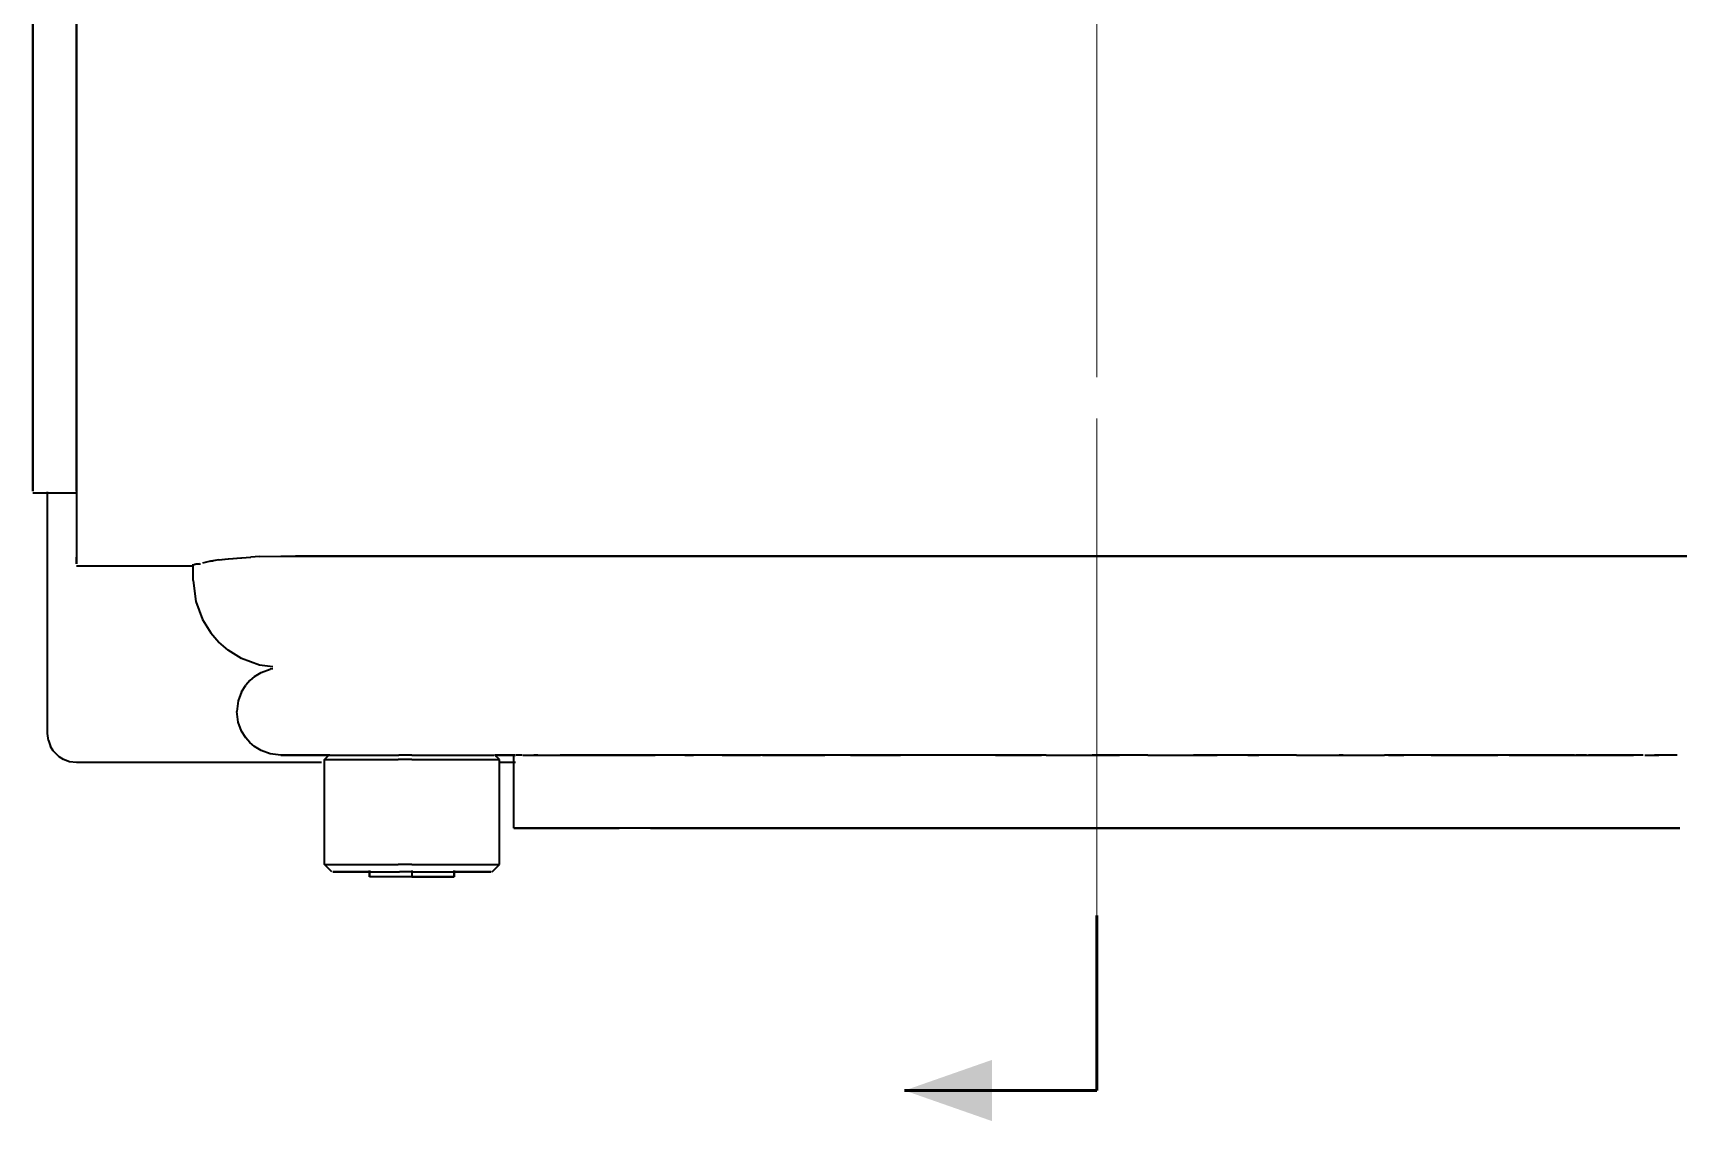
# Model space of a CAD drawing. Header units: millimetres. Extents: x 0 to 420, y 0 to 297.
# Drawn here: x 113.5 to 169.9, y 52 to 89.3 of the extents above; entities that cross this region are included whole.
import ezdxf

# ---------------------------------------------------------------- set-up
doc = ezdxf.new("R2010")
doc.units = ezdxf.units.MM
doc.header["$LTSCALE"] = 6
doc.linetypes.add('CENTER', pattern=[5.08, 3.175, -0.635, 0.635, -0.635])
for name, color, linetype, lineweight in [('CENTRO', 7, 'CENTER', 18), ('PLANO', 7, 'Continuous', 50), ('VISIVEL', 7, 'Continuous', 35)]:
    doc.layers.add(name, color=color, linetype=linetype, lineweight=lineweight)

msp = doc.modelspace()

# ---------------------------------------------------------------- hatches: boundary and pattern name
at = {"layer": 'PLANO'}
msp.add_hatch(color=7, dxfattribs=at).paths.add_polyline_path([(143.4, 53), (146.4, 51.95), (146.4, 54.05)])

# ---------------------------------------------------------------- linework, layer by layer
at = {"layer": 'CENTRO'}
for p, q in [((150, 127), (150, 53)), ((150, 57), (150, 123))]:
    msp.add_line(p, q, dxfattribs=at)
at = {"layer": 'PLANO'}
for q in [(150, 59), (143.4, 53)]:
    msp.add_line((150, 53), q, dxfattribs=at)
at = {"layer": 'VISIVEL'}
for p, q in [((113.5, 90), (113.5, 88.56)), ((113.5, 88.56), (113.5, 90)), ((115, 88.56), (115, 90)), ((115, 90), (115, 88.345)), ((113.5, 88.56), (113.5, 87.135)), ((113.5, 87.135), (113.5, 88.56)), ((115, 87.135), (115, 88.56)), ((115, 88.345), (115, 86.7)), ((113.5, 87.135), (113.5, 85.73)), ((113.5, 85.73), (113.5, 87.135)), ((115, 85.73), (115, 87.135)), ((115, 86.7), (115, 85.08)), ((113.5, 85.73), (113.5, 84.355)), ((113.5, 84.355), (113.5, 85.73)), ((115, 84.355), (115, 85.73)), ((115, 85.08), (115, 83.5)), ((113.5, 84.355), (113.5, 83.025)), ((113.5, 83.025), (113.5, 84.355)), ((115, 83.025), (115, 84.355)), ((113.5, 83.025), (113.5, 81.75)), ((113.5, 81.75), (113.5, 83.025)), ((115, 83.5), (115, 81.97)), ((115, 81.75), (115, 83.025)), ((115, 81.97), (115, 80.5)), ((113.5, 81.75), (113.5, 80.535)), ((113.5, 80.535), (113.5, 81.75)), ((115, 80.535), (115, 81.75)), ((113.5, 80.535), (113.5, 79.395)), ((113.5, 79.395), (113.5, 80.535)), ((115, 79.395), (115, 80.535)), ((115, 80.5), (115, 79.1)), ((113.5, 79.395), (113.5, 78.335)), ((113.5, 78.335), (113.5, 79.395)), ((115, 78.335), (115, 79.395)), ((115, 79.1), (115, 77.785)), ((113.5, 78.335), (113.5, 77.36)), ((113.5, 77.36), (113.5, 78.335)), ((115, 77.36), (115, 78.335)), ((113.5, 77.36), (113.5, 76.485)), ((113.5, 76.485), (113.5, 77.36)), ((115, 77.785), (115, 76.565)), ((115, 76.485), (115, 77.36)), ((113.5, 76.485), (113.5, 75.71)), ((113.5, 75.71), (113.5, 76.485)), ((115, 76.565), (115, 75.445)), ((115, 75.71), (115, 76.485)), ((113.5, 75.71), (113.5, 75.045)), ((113.5, 75.045), (113.5, 75.71)), ((115, 75.045), (115, 75.71)), ((115, 75.445), (115, 74.435)), ((113.5, 75.045), (113.5, 74.495)), ((113.5, 74.495), (113.5, 75.045)), ((113.5, 74.495), (113.5, 74.06)), ((113.5, 74.06), (113.5, 74.495)), ((115, 74.495), (115, 75.045)), ((115, 74.06), (115, 74.495)), ((113.5, 74.06), (113.5, 73.75)), ((113.5, 73.75), (113.5, 74.06)), ((115, 74.435), (115, 73.545)), ((115, 74.06), (115, 74.155)), ((115, 73.75), (115, 74.06)), ((113.5, 73.75), (113.5, 73.565)), ((113.5, 73.565), (113.5, 73.75)), ((113.5, 73.5), (115, 73.5)), ((114, 65.25), (114, 73.54)), ((115, 73.565), (115, 73.75)), ((115, 73.545), (115, 72.78)), ((115, 73.545), (115, 72.78)), ((115, 72.78), (115, 72.145)), ((115, 72.78), (115, 72.145)), ((115, 72.145), (115, 71.645)), ((115, 72.145), (115, 71.645)), ((115, 71.645), (115, 71.29)), ((115, 71.645), (115, 71.29)), ((115, 71.29), (115, 71.07)), ((115, 71.07), (115, 71.29)), ((119.595, 71.155), (119.315, 71.095)), ((119.875, 71.2), (119.6, 71.155)), ((119.6, 71.155), (119.68, 71.17)), ((119.88, 71.2), (119.68, 71.17)), ((119.88, 71.2), (120.08, 71.225)), ((119.885, 71.2), (120.2, 71.235)), ((120.2, 71.235), (120.37, 71.25)), ((120.21, 71.235), (120.66, 71.275)), ((120.37, 71.25), (120.615, 71.27)), ((120.66, 71.275), (120.965, 71.29)), ((120.67, 71.275), (120.97, 71.29)), ((121.27, 71.315), (120.97, 71.29)), ((121.27, 71.315), (120.97, 71.29)), ((121.285, 71.315), (122, 71.335)), ((122, 71.335), (123.11, 71.335)), ((122, 71.335), (122.505, 71.335)), ((171.94, 71.335), (122.505, 71.335)), ((123.11, 71.335), (177.89, 71.335)), ((115, 71), (119, 71)), ((119, 70.5), (119, 71.06)), ((119.09, 71.055), (119, 71.02)), ((119.09, 71.055), (119, 71.02)), ((119.09, 71.055), (119.25, 71.07)), ((119.21, 71.07), (119.105, 71.055)), ((119, 70.5), (119.09, 69.77)), ((119.09, 69.77), (119.315, 69.16)), ((119.315, 69.16), (119.6, 68.7)), ((119.6, 68.7), (119.88, 68.38)), ((120.2, 68.1), (119.88, 68.38)), ((120.66, 67.815), (120.2, 68.1)), ((121.27, 67.59), (120.66, 67.815)), ((121.1, 67.2), (120.94, 67.06)), ((121.1, 67.2), (121.33, 67.34)), ((121.725, 67.535), (121.27, 67.59)), ((121.33, 67.34), (121.635, 67.455)), ((121.725, 67.465), (121.635, 67.455)), ((120.66, 66.67), (120.545, 66.365)), ((120.66, 66.67), (120.8, 66.9)), ((120.94, 67.06), (120.8, 66.9)), ((120.545, 66.365), (120.5, 66)), ((120.545, 65.635), (120.5, 66)), ((120.66, 65.33), (120.545, 65.635)), ((114.03, 65.005), (114, 65.25)), ((114.03, 65.005), (114.105, 64.805)), ((120.8, 65.1), (120.66, 65.33)), ((120.94, 64.94), (120.8, 65.1)), ((121.1, 64.8), (120.94, 64.94)), ((114.2, 64.65), (114.105, 64.805)), ((114.295, 64.545), (114.2, 64.65)), ((114.4, 64.45), (114.295, 64.545)), ((114.555, 64.355), (114.4, 64.45)), ((114.755, 64.28), (114.555, 64.355)), ((121.33, 64.66), (121.1, 64.8)), ((121.635, 64.545), (121.33, 64.66)), ((122, 64.5), (121.635, 64.545)), ((123.685, 64.5), (122, 64.5)), ((123.685, 64.5), (122, 64.5)), ((122, 64.5), (123.685, 64.5)), ((123.675, 64.5), (122, 64.5)), ((123.5, 64.35), (123.65, 64.5)), ((123.5, 64.35), (123.65, 64.5)), ((123.5, 60.75), (123.5, 64.35)), ((123.5, 60.75), (123.5, 64.35)), ((123.535, 64.35), (123.645, 64.35)), ((123.645, 64.35), (123.825, 64.35)), ((123.685, 64.5), (123.79, 64.5)), ((123.79, 64.5), (123.96, 64.5)), ((123.825, 64.35), (124.075, 64.35)), ((123.96, 64.5), (124.195, 64.5)), ((124.075, 64.35), (124.38, 64.35)), ((124.195, 64.5), (124.485, 64.5)), ((124.38, 64.35), (124.735, 64.35)), ((124.485, 64.5), (124.825, 64.5)), ((124.735, 64.35), (125.14, 64.35)), ((124.825, 64.5), (125.205, 64.5)), ((125.14, 64.35), (125.575, 64.35)), ((125.205, 64.5), (125.62, 64.5)), ((125.575, 64.35), (126.03, 64.35)), ((125.62, 64.5), (126.055, 64.5)), ((126.5, 64.35), (126.03, 64.35)), ((126.5, 64.5), (126.055, 64.5)), ((126.5, 64.5), (126.945, 64.5)), ((126.5, 64.35), (126.97, 64.35)), ((126.945, 64.5), (127.38, 64.5)), ((126.97, 64.35), (127.425, 64.35)), ((127.38, 64.5), (127.795, 64.5)), ((127.425, 64.35), (127.86, 64.35)), ((127.795, 64.5), (128.175, 64.5)), ((127.86, 64.35), (128.265, 64.35)), ((128.175, 64.5), (128.515, 64.5)), ((128.265, 64.35), (128.62, 64.35)), ((128.515, 64.5), (128.805, 64.5)), ((128.62, 64.35), (128.925, 64.35)), ((128.805, 64.5), (129.04, 64.5)), ((128.925, 64.35), (129.175, 64.35)), ((129.04, 64.5), (129.21, 64.5)), ((129.175, 64.35), (129.355, 64.35)), ((129.21, 64.5), (129.315, 64.5)), ((130.055, 64.5), (129.33, 64.5)), ((129.995, 64.5), (129.345, 64.5)), ((129.5, 64.35), (129.35, 64.5)), ((129.5, 64.35), (129.35, 64.5)), ((129.35, 64.5), (129.815, 64.5)), ((129.355, 64.35), (129.465, 64.35)), ((130.055, 64.5), (129.4, 64.5)), ((130.055, 64.5), (129.4, 64.5)), ((129.4, 64.5), (130.055, 64.5)), ((129.5, 60.75), (129.5, 64.35)), ((129.5, 60.75), (129.5, 64.35)), ((130, 64.5), (129.815, 64.5)), ((130, 62), (130, 64.5)), ((130.285, 64.5), (130.075, 64.5)), ((130.235, 64.5), (130.13, 64.5)), ((130.305, 64.5), (130.68, 64.5)), ((130.305, 64.5), (130.645, 64.5)), ((130.815, 64.5), (130.68, 64.5)), ((130.68, 64.5), (131.16, 64.5)), ((130.815, 64.5), (131.205, 64.5)), ((131.205, 64.5), (131.84, 64.5)), ((131.205, 64.5), (131.815, 64.5)), ((131.565, 64.5), (131.705, 64.5)), ((131.735, 64.5), (131.59, 64.5)), ((131.735, 64.5), (131.9, 64.5)), ((131.835, 64.5), (131.735, 64.5)), ((131.735, 64.5), (131.96, 64.5)), ((132.005, 64.5), (131.78, 64.5)), ((131.995, 64.5), (131.835, 64.5)), ((132.605, 64.5), (131.875, 64.5)), ((131.875, 64.5), (132.925, 64.5)), ((132.005, 64.5), (131.925, 64.5)), ((132.225, 64.5), (132.005, 64.5)), ((132.005, 64.5), (132.3, 64.5)), ((132.355, 64.5), (132.065, 64.5)), ((132.355, 64.5), (132.24, 64.5)), ((132.355, 64.5), (132.765, 64.5)), ((132.355, 64.5), (132.7, 64.5)), ((132.41, 64.5), (132.765, 64.5)), ((132.765, 64.5), (132.425, 64.5)), ((133.53, 64.5), (132.68, 64.5)), ((132.855, 64.5), (132.69, 64.5)), ((132.765, 64.5), (133.135, 64.5)), ((132.83, 64.5), (133.205, 64.5)), ((133.205, 64.5), (132.84, 64.5)), ((133.205, 64.5), (133.645, 64.5)), ((133.205, 64.5), (133.575, 64.5)), ((133.245, 64.5), (133.615, 64.5)), ((133.645, 64.5), (133.28, 64.5)), ((133.615, 64.5), (133.53, 64.5)), ((134.585, 64.5), (133.615, 64.5)), ((133.615, 64.5), (134.185, 64.5)), ((133.645, 64.5), (134.055, 64.5)), ((133.645, 64.5), (133.99, 64.5)), ((133.69, 64.5), (133.845, 64.5)), ((134.055, 64.5), (133.715, 64.5)), ((133.875, 64.5), (134.23, 64.5)), ((134.225, 64.5), (134.055, 64.5)), ((134.055, 64.5), (134.35, 64.5)), ((134.07, 64.5), (134.41, 64.5)), ((134.41, 64.5), (134.115, 64.5)), ((134.39, 64.5), (134.185, 64.5)), ((134.225, 64.5), (134.41, 64.5)), ((134.41, 64.5), (134.68, 64.5)), ((134.41, 64.5), (134.68, 64.5)), ((134.41, 64.5), (134.635, 64.5)), ((134.68, 64.5), (134.455, 64.5)), ((134.68, 64.5), (134.585, 64.5)), ((134.68, 64.5), (134.755, 64.5)), ((135.75, 64.5), (134.68, 64.5)), ((135.86, 64.5), (134.68, 64.5)), ((134.68, 64.5), (134.82, 64.5)), ((134.85, 64.5), (134.705, 64.5)), ((134.755, 64.5), (134.85, 64.5)), ((135.86, 64.5), (135.75, 64.5)), ((137.025, 64.5), (135.86, 64.5)), ((135.86, 64.5), (136.155, 64.5)), ((137.145, 64.5), (136.155, 64.5)), ((137.145, 64.5), (137.025, 64.5)), ((138.405, 64.5), (137.145, 64.5)), ((137.145, 64.5), (138.455, 64.5)), ((138.53, 64.5), (138.405, 64.5)), ((139.865, 64.5), (138.53, 64.5)), ((138.53, 64.5), (140.67, 64.5)), ((140, 64.5), (139.865, 64.5)), ((141.405, 64.5), (140, 64.5)), ((140.425, 64.5), (140.025, 64.5)), ((141.55, 64.5), (140.425, 64.5)), ((141.55, 64.5), (141.405, 64.5)), ((143.015, 64.5), (141.55, 64.5)), ((141.55, 64.5), (143.265, 64.5)), ((143.16, 64.5), (143.015, 64.5)), ((144.67, 64.5), (143.16, 64.5)), ((144.09, 64.5), (143.24, 64.5)), ((144.825, 64.5), (144.67, 64.5)), ((146.37, 64.5), (144.825, 64.5)), ((145.755, 64.5), (144.825, 64.5)), ((146.525, 64.5), (146.37, 64.5)), ((147.215, 64.5), (146.525, 64.5)), ((146.525, 64.5), (148.1, 64.5)), ((148.255, 64.5), (147.215, 64.5)), ((148.255, 64.5), (148.1, 64.5)), ((148.255, 64.5), (150.775, 64.5)), ((148.255, 64.5), (149.84, 64.5)), ((150, 64.5), (149.84, 64.5)), ((151.585, 64.5), (150, 64.5)), ((150, 64.5), (150.175, 64.5)), ((150.41, 64.5), (150.175, 64.5)), ((151.745, 64.5), (150.41, 64.5)), ((151.745, 64.5), (151.585, 64.5)), ((151.745, 64.5), (153.315, 64.5)), ((151.745, 64.5), (153.475, 64.5)), ((153.475, 64.5), (153.315, 64.5)), ((155.02, 64.5), (153.475, 64.5)), ((153.475, 64.5), (154.12, 64.5)), ((155.175, 64.5), (154.12, 64.5)), ((155.175, 64.5), (155.02, 64.5)), ((156.69, 64.5), (155.175, 64.5)), ((155.175, 64.5), (155.55, 64.5)), ((155.795, 64.5), (155.55, 64.5)), ((156.84, 64.5), (155.795, 64.5)), ((156.84, 64.5), (156.69, 64.5)), ((156.84, 64.5), (158.45, 64.5)), ((156.84, 64.5), (158.305, 64.5)), ((158.45, 64.5), (158.305, 64.5)), ((158.45, 64.5), (158.97, 64.5)), ((158.45, 64.5), (159.86, 64.5)), ((160, 64.5), (159.86, 64.5)), ((161.34, 64.5), (160, 64.5)), ((160, 64.5), (160.525, 64.5)), ((161.085, 64.5), (160.525, 64.5)), ((161.47, 64.5), (161.34, 64.5)), ((162.73, 64.5), (161.47, 64.5)), ((161.47, 64.5), (163.75, 64.5)), ((162.855, 64.5), (162.73, 64.5)), ((164.025, 64.5), (162.855, 64.5)), ((162.855, 64.5), (162.955, 64.5)), ((163.555, 64.5), (162.955, 64.5)), ((164.14, 64.5), (163.555, 64.5)), ((164.14, 64.5), (164.025, 64.5)), ((165.215, 64.5), (164.14, 64.5)), ((164.14, 64.5), (164.68, 64.5)), ((166.385, 64.5), (164.635, 64.5)), ((164.68, 64.5), (165.23, 64.5)), ((165.235, 64.5), (165.15, 64.5)), ((165.15, 64.5), (165.32, 64.5)), ((165.15, 64.5), (165.295, 64.5)), ((165.32, 64.5), (165.18, 64.5)), ((165.32, 64.5), (165.215, 64.5)), ((165.32, 64.5), (165.23, 64.5)), ((165.32, 64.5), (165.59, 64.5)), ((166.285, 64.5), (165.32, 64.5)), ((165.32, 64.5), (165.545, 64.5)), ((165.325, 64.5), (165.59, 64.5)), ((165.59, 64.5), (165.365, 64.5)), ((165.59, 64.5), (165.945, 64.5)), ((165.59, 64.5), (165.945, 64.5)), ((165.59, 64.5), (165.885, 64.5)), ((165.945, 64.5), (165.65, 64.5)), ((166.02, 64.5), (165.945, 64.5)), ((165.945, 64.5), (166.355, 64.5)), ((165.945, 64.5), (166.285, 64.5)), ((166.355, 64.5), (166.01, 64.5)), ((166.02, 64.5), (166.145, 64.5)), ((166.145, 64.5), (166.355, 64.5)), ((166.385, 64.5), (166.285, 64.5)), ((166.355, 64.5), (166.495, 64.5)), ((166.355, 64.5), (166.795, 64.5)), ((166.355, 64.5), (166.72, 64.5)), ((166.385, 64.5), (166.63, 64.5)), ((166.385, 64.5), (167.235, 64.5)), ((166.795, 64.5), (166.425, 64.5)), ((166.495, 64.5), (166.865, 64.5)), ((166.63, 64.5), (166.985, 64.5)), ((166.795, 64.5), (167.225, 64.5)), ((166.795, 64.5), (167.16, 64.5)), ((167.235, 64.5), (166.86, 64.5)), ((167.235, 64.5), (166.865, 64.5)), ((167.32, 64.5), (166.985, 64.5)), ((167.32, 64.5), (167.235, 64.5)), ((167.235, 64.5), (167.575, 64.5)), ((167.645, 64.5), (167.3, 64.5)), ((168.055, 64.5), (167.32, 64.5)), ((167.32, 64.5), (167.855, 64.5)), ((167.645, 64.5), (167.73, 64.5)), ((167.645, 64.5), (167.935, 64.5)), ((167.65, 64.5), (167.995, 64.5)), ((167.995, 64.5), (167.7, 64.5)), ((167.73, 64.5), (167.995, 64.5)), ((168.125, 64.5), (167.855, 64.5)), ((167.995, 64.5), (168.2, 64.5)), ((167.995, 64.5), (168.265, 64.5)), ((167.995, 64.5), (168.22, 64.5)), ((168.265, 64.5), (168.04, 64.5)), ((168.735, 64.5), (168.125, 64.5)), ((168.265, 64.5), (168.41, 64.5)), ((168.435, 64.5), (168.295, 64.5)), ((168.795, 64.5), (169.27, 64.5)), ((169.555, 64.5), (169.125, 64.5)), ((169.125, 64.5), (169.2, 64.5)), ((169.32, 64.5), (169.2, 64.5)), ((169.66, 64.5), (169.32, 64.5)), ((169.695, 64.5), (169.555, 64.5)), ((169.905, 64.5), (169.695, 64.5)), ((115, 64.25), (114.755, 64.28)), ((123.4, 64.25), (115, 64.25)), ((130.05, 64.25), (129.525, 64.25)), ((130.075, 62), (130, 62)), ((130, 62), (130.075, 62)), ((130.305, 62), (130.075, 62)), ((130.075, 62), (130.305, 62)), ((130.68, 62), (130.305, 62)), ((130.305, 62), (130.68, 62)), ((131.205, 62), (130.68, 62)), ((130.68, 62), (131.205, 62)), ((131.875, 62), (131.205, 62)), ((131.205, 62), (131.875, 62)), ((132.68, 62), (131.875, 62)), ((131.875, 62), (132.68, 62)), ((133.615, 62), (132.68, 62)), ((132.68, 62), (133.615, 62)), ((134.68, 62), (133.615, 62)), ((134.68, 62), (133.615, 62)), ((134.68, 62), (135.86, 62)), ((135.86, 62), (134.68, 62)), ((135.86, 62), (137.145, 62)), ((137.145, 62), (135.86, 62)), ((137.11, 62), (137.03, 62)), ((137.03, 62), (137.11, 62)), ((137.05, 62), (137.195, 62)), ((137.05, 62), (137.195, 62)), ((137.175, 62), (137.05, 62)), ((137.07, 62), (137.195, 62)), ((137.25, 62), (137.11, 62)), ((137.11, 62), (137.25, 62)), ((137.145, 62), (138.53, 62)), ((138.53, 62), (137.145, 62)), ((137.195, 62), (137.445, 62)), ((137.445, 62), (137.195, 62)), ((137.41, 62), (137.2, 62)), ((137.23, 62), (137.44, 62)), ((137.445, 62), (137.25, 62)), ((137.25, 62), (137.445, 62)), ((137.345, 62), (137.785, 62)), ((137.785, 62), (137.445, 62)), ((137.785, 62), (137.445, 62)), ((137.735, 62), (137.445, 62)), ((137.69, 62), (137.445, 62)), ((137.445, 62), (137.69, 62)), ((137.49, 62), (137.78, 62)), ((137.99, 62), (137.69, 62)), ((137.69, 62), (137.99, 62)), ((138.22, 62), (137.785, 62)), ((137.785, 62), (138.22, 62)), ((137.785, 62), (138.16, 62)), ((137.845, 62), (138.215, 62)), ((138.34, 62), (137.99, 62)), ((137.99, 62), (138.34, 62)), ((138.22, 62), (138.645, 62)), ((138.74, 62), (138.22, 62)), ((138.22, 62), (138.74, 62)), ((138.67, 62), (138.22, 62)), ((138.74, 62), (138.29, 62)), ((138.74, 62), (138.34, 62)), ((138.34, 62), (138.74, 62)), ((138.53, 62), (140, 62)), ((140, 62), (138.53, 62)), ((139.35, 62), (138.74, 62)), ((138.74, 62), (139.35, 62)), ((138.74, 62), (138.825, 62)), ((139.19, 62), (138.74, 62)), ((138.74, 62), (139.19, 62)), ((139.265, 62), (138.745, 62)), ((139.35, 62), (138.825, 62)), ((139.115, 62), (138.995, 62)), ((138.995, 62), (139.115, 62)), ((139.28, 62), (139.115, 62)), ((139.115, 62), (139.28, 62)), ((139.685, 62), (139.19, 62)), ((139.19, 62), (139.685, 62)), ((139.35, 62), (139.265, 62)), ((139.49, 62), (139.28, 62)), ((139.28, 62), (139.49, 62)), ((139.965, 62), (139.35, 62)), ((139.35, 62), (140.04, 62)), ((139.35, 62), (140.04, 62)), ((139.35, 62), (139.945, 62)), ((139.35, 62), (139.445, 62)), ((140.04, 62), (139.445, 62)), ((139.745, 62), (139.49, 62)), ((139.49, 62), (139.745, 62)), ((140.225, 62), (139.685, 62)), ((139.685, 62), (140.225, 62)), ((140.045, 62), (139.745, 62)), ((139.745, 62), (140.045, 62)), ((140.04, 62), (139.945, 62)), ((140, 62), (141.55, 62)), ((141.55, 62), (140, 62)), ((140.04, 62), (140.81, 62)), ((140.81, 62), (140.04, 62)), ((140.04, 62), (140.15, 62)), ((140.04, 62), (140.7, 62)), ((140.385, 62), (140.045, 62)), ((140.045, 62), (140.385, 62)), ((140.15, 62), (140.8, 62)), ((140.295, 62), (140.22, 62)), ((140.22, 62), (140.295, 62)), ((140.81, 62), (140.225, 62)), ((140.225, 62), (140.81, 62)), ((140.385, 62), (140.295, 62)), ((140.295, 62), (140.385, 62)), ((140.77, 62), (140.385, 62)), ((140.385, 62), (140.77, 62)), ((140.49, 62), (140.385, 62)), ((140.385, 62), (140.49, 62)), ((140.605, 62), (140.49, 62)), ((140.49, 62), (140.605, 62)), ((140.73, 62), (140.605, 62)), ((140.605, 62), (140.73, 62)), ((140.81, 62), (140.7, 62)), ((140.865, 62), (140.73, 62)), ((140.73, 62), (140.865, 62)), ((141.195, 62), (140.77, 62)), ((140.77, 62), (141.195, 62)), ((140.81, 62), (141.645, 62)), ((140.81, 62), (141.645, 62)), ((140.81, 62), (140.925, 62)), ((140.81, 62), (141.53, 62)), ((141.43, 62), (140.81, 62)), ((140.81, 62), (141.43, 62)), ((141.01, 62), (140.865, 62)), ((140.865, 62), (141.01, 62)), ((140.925, 62), (141.635, 62)), ((141.17, 62), (141.01, 62)), ((141.01, 62), (141.17, 62)), ((141.34, 62), (141.17, 62)), ((141.17, 62), (141.34, 62)), ((141.655, 62), (141.195, 62)), ((141.195, 62), (141.655, 62)), ((141.52, 62), (141.34, 62)), ((141.34, 62), (141.52, 62)), ((142.085, 62), (141.43, 62)), ((141.43, 62), (142.085, 62)), ((141.71, 62), (141.52, 62)), ((141.52, 62), (141.71, 62)), ((141.645, 62), (141.53, 62)), ((141.55, 62), (143.16, 62)), ((143.16, 62), (141.55, 62)), ((141.58, 62), (142.545, 62)), ((141.58, 62), (142.545, 62)), ((142.545, 62), (141.645, 62)), ((141.645, 62), (142.545, 62)), ((141.645, 62), (141.77, 62)), ((141.645, 62), (142.42, 62)), ((142.15, 62), (141.655, 62)), ((141.655, 62), (142.15, 62)), ((141.91, 62), (141.71, 62)), ((141.71, 62), (141.91, 62)), ((142.545, 62), (141.77, 62)), ((142.12, 62), (141.91, 62)), ((141.91, 62), (142.12, 62)), ((142.78, 62), (142.085, 62)), ((142.085, 62), (142.78, 62)), ((142.34, 62), (142.12, 62)), ((142.12, 62), (142.34, 62)), ((142.68, 62), (142.15, 62)), ((142.15, 62), (142.68, 62)), ((142.57, 62), (142.34, 62)), ((142.34, 62), (142.57, 62)), ((142.545, 62), (142.42, 62)), ((142.545, 62), (143.5, 62)), ((143.5, 62), (142.545, 62)), ((142.545, 62), (142.675, 62)), ((142.545, 62), (143.365, 62)), ((142.805, 62), (142.57, 62)), ((142.57, 62), (142.805, 62)), ((142.675, 62), (143.49, 62)), ((143.245, 62), (142.68, 62)), ((142.68, 62), (143.245, 62)), ((143.5, 62), (142.78, 62)), ((142.78, 62), (143.5, 62)), ((143.055, 62), (142.805, 62)), ((142.805, 62), (143.055, 62)), ((143.31, 62), (143.055, 62)), ((143.055, 62), (143.31, 62)), ((143.16, 62), (144.825, 62)), ((144.825, 62), (143.16, 62)), ((143.835, 62), (143.245, 62)), ((143.245, 62), (143.835, 62)), ((143.57, 62), (143.31, 62)), ((143.31, 62), (143.57, 62)), ((143.5, 62), (143.365, 62)), ((144.505, 62), (143.475, 62)), ((144.505, 62), (143.475, 62)), ((143.5, 62), (144.505, 62)), ((144.505, 62), (143.5, 62)), ((143.5, 62), (143.64, 62)), ((143.5, 62), (144.365, 62)), ((144.25, 62), (143.5, 62)), ((143.5, 62), (144.25, 62)), ((143.845, 62), (143.57, 62)), ((143.57, 62), (143.845, 62)), ((143.64, 62), (144.5, 62)), ((144.45, 62), (143.835, 62)), ((143.835, 62), (144.45, 62)), ((144.12, 62), (143.845, 62)), ((143.845, 62), (144.12, 62)), ((144.41, 62), (144.12, 62)), ((144.12, 62), (144.41, 62)), ((144.205, 62), (144.125, 62)), ((144.125, 62), (144.205, 62)), ((144.29, 62), (144.205, 62)), ((144.205, 62), (144.29, 62)), ((145.025, 62), (144.25, 62)), ((144.25, 62), (145.025, 62)), ((144.385, 62), (144.29, 62)), ((144.29, 62), (144.385, 62)), ((144.505, 62), (144.365, 62)), ((144.48, 62), (144.385, 62)), ((144.385, 62), (144.48, 62)), ((144.7, 62), (144.41, 62)), ((144.41, 62), (144.7, 62)), ((145.09, 62), (144.45, 62)), ((144.45, 62), (145.09, 62)), ((144.585, 62), (144.48, 62)), ((144.48, 62), (144.585, 62)), ((144.505, 62), (145.555, 62)), ((145.555, 62), (144.505, 62)), ((144.505, 62), (144.65, 62)), ((145.41, 62), (144.515, 62)), ((144.7, 62), (144.585, 62)), ((144.585, 62), (144.7, 62)), ((145.555, 62), (144.65, 62)), ((145, 62), (144.7, 62)), ((144.82, 62), (144.7, 62)), ((144.7, 62), (144.82, 62)), ((144.7, 62), (145, 62)), ((144.945, 62), (144.82, 62)), ((144.82, 62), (144.945, 62)), ((144.825, 62), (146.525, 62)), ((146.525, 62), (144.825, 62)), ((145.075, 62), (144.945, 62)), ((144.945, 62), (145.075, 62)), ((145.305, 62), (145, 62)), ((145, 62), (145.305, 62)), ((145.82, 62), (145.025, 62)), ((145.025, 62), (145.82, 62)), ((145.21, 62), (145.075, 62)), ((145.075, 62), (145.21, 62)), ((145.75, 62), (145.09, 62)), ((145.09, 62), (145.75, 62)), ((145.355, 62), (145.21, 62)), ((145.21, 62), (145.355, 62)), ((145.615, 62), (145.305, 62)), ((145.305, 62), (145.615, 62)), ((145.505, 62), (145.355, 62)), ((145.355, 62), (145.505, 62)), ((145.555, 62), (145.41, 62)), ((145.66, 62), (145.505, 62)), ((145.505, 62), (145.66, 62)), ((146.61, 62), (145.555, 62)), ((146.635, 62), (145.555, 62)), ((145.555, 62), (146.635, 62)), ((145.555, 62), (145.705, 62)), ((146.485, 62), (145.565, 62)), ((145.935, 62), (145.615, 62)), ((145.615, 62), (145.935, 62)), ((145.82, 62), (145.66, 62)), ((145.66, 62), (145.82, 62)), ((145.705, 62), (146.625, 62)), ((146.43, 62), (145.75, 62)), ((145.75, 62), (146.43, 62)), ((146.635, 62), (145.82, 62)), ((145.82, 62), (146.635, 62)), ((145.985, 62), (145.82, 62)), ((145.82, 62), (145.985, 62)), ((146.255, 62), (145.935, 62)), ((145.935, 62), (146.255, 62)), ((146.15, 62), (145.985, 62)), ((145.985, 62), (146.15, 62)), ((146.325, 62), (146.15, 62)), ((146.15, 62), (146.325, 62)), ((146.58, 62), (146.255, 62)), ((146.255, 62), (146.58, 62)), ((146.505, 62), (146.325, 62)), ((146.325, 62), (146.505, 62)), ((147.125, 62), (146.43, 62)), ((146.43, 62), (147.125, 62)), ((146.635, 62), (146.485, 62)), ((146.69, 62), (146.505, 62)), ((146.505, 62), (146.69, 62)), ((146.525, 62), (148.255, 62)), ((148.255, 62), (146.525, 62)), ((146.91, 62), (146.58, 62)), ((146.58, 62), (146.91, 62)), ((146.635, 62), (147.745, 62)), ((146.635, 62), (147.745, 62)), ((146.635, 62), (146.79, 62)), ((147.465, 62), (146.635, 62)), ((146.635, 62), (147.465, 62)), ((147.59, 62), (146.645, 62)), ((146.875, 62), (146.69, 62)), ((146.69, 62), (146.875, 62)), ((146.79, 62), (147.735, 62)), ((147.065, 62), (146.875, 62)), ((146.875, 62), (147.065, 62)), ((147.245, 62), (146.91, 62)), ((146.91, 62), (147.245, 62)), ((147.26, 62), (147.065, 62)), ((147.065, 62), (147.26, 62)), ((147.835, 62), (147.125, 62)), ((147.125, 62), (147.835, 62)), ((147.58, 62), (147.245, 62)), ((147.245, 62), (147.58, 62)), ((147.46, 62), (147.26, 62)), ((147.26, 62), (147.46, 62)), ((147.66, 62), (147.46, 62)), ((147.46, 62), (147.66, 62)), ((148.305, 62), (147.465, 62)), ((147.465, 62), (148.305, 62)), ((147.92, 62), (147.58, 62)), ((147.58, 62), (147.92, 62)), ((147.745, 62), (147.59, 62)), ((147.86, 62), (147.66, 62)), ((147.66, 62), (147.86, 62)), ((148.865, 62), (147.725, 62)), ((148.865, 62), (147.745, 62)), ((148.865, 62), (147.745, 62)), ((147.745, 62), (147.9, 62)), ((148.71, 62), (147.75, 62)), ((148.55, 62), (147.835, 62)), ((147.835, 62), (148.55, 62)), ((148, 62), (147.86, 62)), ((147.86, 62), (148.07, 62)), ((147.9, 62), (148.86, 62)), ((148.265, 62), (147.92, 62)), ((147.92, 62), (148.265, 62)), ((148.32, 62), (148.03, 62)), ((148.07, 62), (148.275, 62)), ((148.255, 62), (150, 62)), ((150, 62), (148.255, 62)), ((148.61, 62), (148.265, 62)), ((148.265, 62), (148.61, 62)), ((148.275, 62), (148.49, 62)), ((149.15, 62), (148.305, 62)), ((148.305, 62), (149.15, 62)), ((148.605, 62), (148.32, 62)), ((148.49, 62), (148.7, 62)), ((149.275, 62), (148.55, 62)), ((148.55, 62), (149.275, 62)), ((148.89, 62), (148.605, 62)), ((148.955, 62), (148.61, 62)), ((148.61, 62), (148.955, 62)), ((148.7, 62), (148.915, 62)), ((148.865, 62), (148.71, 62)), ((148.865, 62), (150, 62)), ((150, 62), (148.865, 62)), ((148.865, 62), (149.025, 62)), ((149.845, 62), (148.875, 62)), ((149.17, 62), (148.89, 62)), ((148.915, 62), (149.13, 62)), ((149.3, 62), (148.955, 62)), ((148.955, 62), (149.3, 62)), ((149.025, 62), (149.99, 62)), ((149.13, 62), (149.345, 62)), ((150, 62), (149.15, 62)), ((150, 62), (149.15, 62)), ((149.45, 62), (149.17, 62)), ((150, 62), (149.275, 62)), ((150, 62), (149.275, 62)), ((149.65, 62), (149.3, 62)), ((149.3, 62), (149.65, 62)), ((149.345, 62), (149.565, 62)), ((149.725, 62), (149.45, 62)), ((149.565, 62), (149.78, 62)), ((150, 62), (149.65, 62)), ((149.65, 62), (150, 62)), ((150, 62), (149.725, 62)), ((149.78, 62), (150, 62)), ((150, 62), (149.845, 62)), ((150, 62), (151.745, 62)), ((151.745, 62), (150, 62)), ((150, 62), (151.135, 62)), ((151.135, 62), (150, 62)), ((150, 62), (150.155, 62)), ((150, 62), (150.85, 62)), ((150, 62), (150.725, 62)), ((150.85, 62), (150, 62)), ((150.725, 62), (150, 62)), ((150.35, 62), (150, 62)), ((150.275, 62), (150, 62)), ((150, 62), (150.35, 62)), ((150, 62), (150.22, 62)), ((150.975, 62), (150.01, 62)), ((150.155, 62), (151.125, 62)), ((150.22, 62), (150.435, 62)), ((150.55, 62), (150.275, 62)), ((150.7, 62), (150.35, 62)), ((150.35, 62), (150.7, 62)), ((150.435, 62), (150.655, 62)), ((150.83, 62), (150.55, 62)), ((150.655, 62), (150.87, 62)), ((151.045, 62), (150.7, 62)), ((150.7, 62), (151.045, 62)), ((150.725, 62), (151.45, 62)), ((151.45, 62), (150.725, 62)), ((151.11, 62), (150.83, 62)), ((150.85, 62), (151.695, 62)), ((151.695, 62), (150.85, 62)), ((150.87, 62), (151.085, 62)), ((151.135, 62), (150.975, 62)), ((151.39, 62), (151.045, 62)), ((151.045, 62), (151.39, 62)), ((151.085, 62), (151.3, 62)), ((151.395, 62), (151.11, 62)), ((151.135, 62), (152.255, 62)), ((152.255, 62), (151.135, 62)), ((151.135, 62), (151.29, 62)), ((152.1, 62), (151.14, 62)), ((151.29, 62), (152.25, 62)), ((151.3, 62), (151.51, 62)), ((151.735, 62), (151.39, 62)), ((151.39, 62), (151.735, 62)), ((151.68, 62), (151.395, 62)), ((151.45, 62), (152.165, 62)), ((152.165, 62), (151.45, 62)), ((151.51, 62), (151.725, 62)), ((151.97, 62), (151.68, 62)), ((151.695, 62), (152.535, 62)), ((152.535, 62), (151.695, 62)), ((151.725, 62), (151.93, 62)), ((152.08, 62), (151.735, 62)), ((151.735, 62), (152.08, 62)), ((151.745, 62), (153.475, 62)), ((153.475, 62), (151.745, 62)), ((151.93, 62), (152.14, 62)), ((152.14, 62), (152, 62)), ((152.42, 62), (152.08, 62)), ((152.08, 62), (152.42, 62)), ((152.255, 62), (152.1, 62)), ((152.34, 62), (152.14, 62)), ((152.14, 62), (152.34, 62)), ((152.165, 62), (152.875, 62)), ((152.875, 62), (152.165, 62)), ((152.255, 62), (153.365, 62)), ((153.365, 62), (152.255, 62)), ((152.255, 62), (152.41, 62)), ((153.21, 62), (152.265, 62)), ((152.54, 62), (152.34, 62)), ((152.34, 62), (152.54, 62)), ((152.41, 62), (153.355, 62)), ((152.755, 62), (152.42, 62)), ((152.42, 62), (152.755, 62)), ((152.535, 62), (153.365, 62)), ((153.365, 62), (152.535, 62)), ((152.74, 62), (152.54, 62)), ((152.54, 62), (152.74, 62)), ((152.935, 62), (152.74, 62)), ((152.74, 62), (152.935, 62)), ((153.09, 62), (152.755, 62)), ((152.755, 62), (153.09, 62)), ((152.875, 62), (153.57, 62)), ((153.57, 62), (152.875, 62)), ((153.125, 62), (152.935, 62)), ((152.935, 62), (153.125, 62)), ((153.42, 62), (153.09, 62)), ((153.09, 62), (153.42, 62)), ((153.31, 62), (153.125, 62)), ((153.125, 62), (153.31, 62)), ((153.365, 62), (153.21, 62)), ((153.495, 62), (153.31, 62)), ((153.31, 62), (153.495, 62)), ((154.445, 62), (153.365, 62)), ((154.445, 62), (153.365, 62)), ((153.365, 62), (153.515, 62)), ((153.365, 62), (154.18, 62)), ((154.18, 62), (153.365, 62)), ((154.295, 62), (153.375, 62)), ((153.39, 62), (154.445, 62)), ((154.445, 62), (153.39, 62)), ((153.745, 62), (153.42, 62)), ((153.42, 62), (153.745, 62)), ((153.475, 62), (155.175, 62)), ((155.175, 62), (153.475, 62)), ((153.675, 62), (153.495, 62)), ((153.495, 62), (153.675, 62)), ((153.515, 62), (154.435, 62)), ((153.57, 62), (154.25, 62)), ((154.25, 62), (153.57, 62)), ((153.85, 62), (153.675, 62)), ((153.675, 62), (153.85, 62)), ((154.065, 62), (153.745, 62)), ((153.745, 62), (154.065, 62)), ((154.015, 62), (153.85, 62)), ((153.85, 62), (154.015, 62)), ((154.18, 62), (154.015, 62)), ((154.015, 62), (154.18, 62)), ((154.385, 62), (154.065, 62)), ((154.065, 62), (154.385, 62)), ((154.18, 62), (154.975, 62)), ((154.975, 62), (154.18, 62)), ((154.34, 62), (154.18, 62)), ((154.18, 62), (154.34, 62)), ((154.25, 62), (154.91, 62)), ((154.91, 62), (154.25, 62)), ((154.445, 62), (154.295, 62)), ((154.495, 62), (154.34, 62)), ((154.34, 62), (154.495, 62)), ((154.695, 62), (154.385, 62)), ((154.385, 62), (154.695, 62)), ((154.445, 62), (155.495, 62)), ((155.495, 62), (154.445, 62)), ((154.445, 62), (154.59, 62)), ((155.35, 62), (154.455, 62)), ((154.645, 62), (154.495, 62)), ((154.495, 62), (154.645, 62)), ((154.59, 62), (155.485, 62)), ((154.79, 62), (154.645, 62)), ((154.645, 62), (154.79, 62)), ((155, 62), (154.695, 62)), ((154.695, 62), (155, 62)), ((154.925, 62), (154.79, 62)), ((154.79, 62), (154.925, 62)), ((154.91, 62), (155.55, 62)), ((155.55, 62), (154.91, 62)), ((155.055, 62), (154.925, 62)), ((154.925, 62), (155.055, 62)), ((154.975, 62), (155.75, 62)), ((155.75, 62), (154.975, 62)), ((155.3, 62), (155, 62)), ((155, 62), (155.3, 62)), ((155.18, 62), (155.055, 62)), ((155.055, 62), (155.18, 62)), ((155.175, 62), (156.84, 62)), ((156.84, 62), (155.175, 62)), ((155.3, 62), (155.18, 62)), ((155.18, 62), (155.3, 62)), ((155.415, 62), (155.3, 62)), ((155.59, 62), (155.3, 62)), ((155.3, 62), (155.59, 62)), ((155.3, 62), (155.415, 62)), ((155.495, 62), (155.35, 62)), ((155.52, 62), (155.415, 62)), ((155.415, 62), (155.52, 62)), ((156.5, 62), (155.495, 62)), ((155.495, 62), (156.5, 62)), ((155.495, 62), (155.635, 62)), ((155.495, 62), (156.36, 62)), ((155.615, 62), (155.52, 62)), ((155.52, 62), (155.615, 62)), ((155.55, 62), (156.165, 62)), ((156.165, 62), (155.55, 62)), ((155.88, 62), (155.59, 62)), ((155.59, 62), (155.88, 62)), ((155.71, 62), (155.615, 62)), ((155.615, 62), (155.71, 62)), ((155.635, 62), (156.49, 62)), ((155.795, 62), (155.71, 62)), ((155.71, 62), (155.795, 62)), ((155.75, 62), (156.5, 62)), ((156.5, 62), (155.75, 62)), ((155.875, 62), (155.795, 62)), ((155.795, 62), (155.875, 62)), ((156.155, 62), (155.88, 62)), ((155.88, 62), (156.155, 62)), ((156.43, 62), (156.155, 62)), ((156.155, 62), (156.43, 62)), ((156.165, 62), (156.755, 62)), ((156.755, 62), (156.165, 62)), ((156.5, 62), (156.36, 62)), ((156.69, 62), (156.43, 62)), ((156.43, 62), (156.69, 62)), ((156.5, 62), (157.455, 62)), ((157.455, 62), (156.5, 62)), ((156.5, 62), (156.635, 62)), ((156.5, 62), (157.325, 62)), ((156.5, 62), (157.22, 62)), ((157.22, 62), (156.5, 62)), ((156.635, 62), (157.45, 62)), ((156.945, 62), (156.69, 62)), ((156.69, 62), (156.945, 62)), ((156.755, 62), (157.32, 62)), ((157.32, 62), (156.755, 62)), ((156.84, 62), (158.45, 62)), ((158.45, 62), (156.84, 62)), ((157.195, 62), (156.945, 62)), ((156.945, 62), (157.195, 62)), ((157.43, 62), (157.195, 62)), ((157.195, 62), (157.43, 62)), ((157.22, 62), (157.915, 62)), ((157.915, 62), (157.22, 62)), ((157.32, 62), (157.85, 62)), ((157.85, 62), (157.32, 62)), ((157.455, 62), (157.325, 62)), ((157.66, 62), (157.43, 62)), ((157.43, 62), (157.66, 62)), ((158.355, 62), (157.455, 62)), ((157.455, 62), (158.355, 62)), ((157.455, 62), (157.58, 62)), ((157.455, 62), (158.23, 62)), ((157.58, 62), (158.35, 62)), ((157.88, 62), (157.66, 62)), ((157.66, 62), (157.88, 62)), ((157.85, 62), (158.345, 62)), ((158.345, 62), (157.85, 62)), ((158.09, 62), (157.88, 62)), ((157.88, 62), (158.09, 62)), ((157.915, 62), (158.57, 62)), ((158.57, 62), (157.915, 62)), ((158.29, 62), (158.09, 62)), ((158.09, 62), (158.29, 62)), ((158.355, 62), (158.23, 62)), ((158.48, 62), (158.29, 62)), ((158.29, 62), (158.48, 62)), ((158.345, 62), (158.805, 62)), ((158.805, 62), (158.345, 62)), ((158.355, 62), (159.19, 62)), ((159.19, 62), (158.355, 62)), ((158.355, 62), (158.47, 62)), ((159.075, 62), (158.365, 62)), ((158.45, 62), (160, 62)), ((160, 62), (158.45, 62)), ((158.47, 62), (159.185, 62)), ((158.66, 62), (158.48, 62)), ((158.48, 62), (158.66, 62)), ((158.57, 62), (159.19, 62)), ((159.19, 62), (158.57, 62)), ((158.83, 62), (158.66, 62)), ((158.66, 62), (158.83, 62)), ((158.805, 62), (159.23, 62)), ((159.23, 62), (158.805, 62)), ((158.99, 62), (158.83, 62)), ((158.83, 62), (158.99, 62)), ((159.135, 62), (158.99, 62)), ((158.99, 62), (159.135, 62)), ((159.19, 62), (159.075, 62)), ((159.27, 62), (159.135, 62)), ((159.135, 62), (159.27, 62)), ((159.19, 62), (159.96, 62)), ((159.96, 62), (159.19, 62)), ((159.19, 62), (159.3, 62)), ((159.19, 62), (159.775, 62)), ((159.775, 62), (159.19, 62)), ((159.85, 62), (159.2, 62)), ((159.23, 62), (159.615, 62)), ((159.615, 62), (159.23, 62)), ((159.395, 62), (159.27, 62)), ((159.27, 62), (159.395, 62)), ((159.3, 62), (159.95, 62)), ((159.51, 62), (159.395, 62)), ((159.395, 62), (159.51, 62)), ((159.615, 62), (159.51, 62)), ((159.51, 62), (159.615, 62)), ((159.615, 62), (159.955, 62)), ((159.955, 62), (159.615, 62)), ((159.705, 62), (159.615, 62)), ((159.615, 62), (159.705, 62)), ((159.78, 62), (159.705, 62)), ((159.705, 62), (159.78, 62)), ((159.775, 62), (160.315, 62)), ((160.315, 62), (159.775, 62)), ((159.96, 62), (159.85, 62)), ((159.955, 62), (160.255, 62)), ((160.255, 62), (159.955, 62)), ((160.65, 62), (159.96, 62)), ((159.96, 62), (160.65, 62)), ((159.96, 62), (160.055, 62)), ((160.555, 62), (159.965, 62)), ((160, 62), (161.47, 62)), ((161.47, 62), (160, 62)), ((160.65, 62), (160.035, 62)), ((160.055, 62), (160.645, 62)), ((160.255, 62), (160.51, 62)), ((160.51, 62), (160.255, 62)), ((160.315, 62), (160.81, 62)), ((160.81, 62), (160.315, 62)), ((160.51, 62), (160.72, 62)), ((160.72, 62), (160.51, 62)), ((160.65, 62), (160.555, 62)), ((160.65, 62), (161.26, 62)), ((161.26, 62), (160.65, 62)), ((160.65, 62), (160.735, 62)), ((160.65, 62), (161.175, 62)), ((160.72, 62), (160.885, 62)), ((160.885, 62), (160.72, 62)), ((160.735, 62), (161.255, 62)), ((160.81, 62), (161.26, 62)), ((161.26, 62), (160.81, 62)), ((160.885, 62), (161.005, 62)), ((161.005, 62), (160.885, 62)), ((161.26, 62), (161.175, 62)), ((161.78, 62), (161.26, 62)), ((161.26, 62), (161.78, 62)), ((161.26, 62), (161.66, 62)), ((161.66, 62), (161.26, 62)), ((161.71, 62), (161.265, 62)), ((161.33, 62), (161.78, 62)), ((161.78, 62), (161.355, 62)), ((161.47, 62), (162.855, 62)), ((162.855, 62), (161.47, 62)), ((161.66, 62), (162.01, 62)), ((162.01, 62), (161.66, 62)), ((161.78, 62), (162.215, 62)), ((162.215, 62), (161.78, 62)), ((162.155, 62), (161.785, 62)), ((161.84, 62), (162.21, 62)), ((162.01, 62), (162.31, 62)), ((162.31, 62), (162.01, 62)), ((162.215, 62), (162.655, 62)), ((162.215, 62), (162.555, 62)), ((162.655, 62), (162.215, 62)), ((162.555, 62), (162.215, 62)), ((162.51, 62), (162.22, 62)), ((162.265, 62), (162.555, 62)), ((162.31, 62), (162.555, 62)), ((162.555, 62), (162.31, 62)), ((162.555, 62), (162.805, 62)), ((162.555, 62), (162.805, 62)), ((162.555, 62), (162.75, 62)), ((162.75, 62), (162.555, 62)), ((162.77, 62), (162.56, 62)), ((162.59, 62), (162.8, 62)), ((162.75, 62), (162.89, 62)), ((162.89, 62), (162.75, 62)), ((162.805, 62), (162.95, 62)), ((162.95, 62), (162.805, 62)), ((162.93, 62), (162.805, 62)), ((162.825, 62), (162.95, 62)), ((162.855, 62), (164.14, 62)), ((164.14, 62), (162.855, 62)), ((162.89, 62), (162.97, 62)), ((162.97, 62), (162.89, 62)), ((164.14, 62), (165.32, 62)), ((165.32, 62), (164.14, 62)), ((165.32, 62), (166.385, 62)), ((166.385, 62), (165.32, 62)), ((166.385, 62), (167.32, 62)), ((167.32, 62), (166.385, 62)), ((167.32, 62), (168.125, 62)), ((168.125, 62), (167.32, 62)), ((168.125, 62), (168.795, 62)), ((168.795, 62), (168.125, 62)), ((168.795, 62), (169.32, 62)), ((169.32, 62), (168.795, 62)), ((169.32, 62), (169.695, 62)), ((169.695, 62), (169.32, 62)), ((169.695, 62), (169.925, 62)), ((169.925, 62), (169.695, 62)), ((169.925, 62), (170, 62)), ((170, 62), (169.925, 62)), ((123.75, 60.5), (123.5, 60.75)), ((123.75, 60.5), (123.5, 60.75)), ((123.535, 60.75), (123.645, 60.75)), ((123.645, 60.75), (123.825, 60.75)), ((123.885, 60.5), (123.785, 60.5)), ((123.785, 60.5), (123.885, 60.5)), ((123.885, 60.5), (123.785, 60.5)), ((123.785, 60.5), (123.885, 60.5)), ((123.825, 60.75), (124.075, 60.75)), ((124.05, 60.5), (123.885, 60.5)), ((123.885, 60.5), (124.05, 60.5)), ((124.05, 60.5), (123.885, 60.5)), ((123.885, 60.5), (124.05, 60.5)), ((124.275, 60.5), (124.05, 60.5)), ((124.05, 60.5), (124.275, 60.5)), ((124.275, 60.5), (124.05, 60.5)), ((124.05, 60.5), (124.275, 60.5)), ((124.075, 60.75), (124.38, 60.75)), ((124.555, 60.5), (124.275, 60.5)), ((124.275, 60.5), (124.555, 60.5)), ((124.555, 60.5), (124.275, 60.5)), ((124.275, 60.5), (124.555, 60.5)), ((124.38, 60.75), (124.735, 60.75)), ((124.885, 60.5), (124.555, 60.5)), ((124.555, 60.5), (124.885, 60.5)), ((124.885, 60.5), (124.555, 60.5)), ((124.555, 60.5), (124.885, 60.5)), ((124.735, 60.75), (125.14, 60.75)), ((125.07, 60.5), (124.885, 60.5)), ((124.885, 60.5), (125.25, 60.5)), ((125.07, 60.5), (124.885, 60.5)), ((124.885, 60.5), (125.07, 60.5)), ((125.045, 60.55), (125.045, 60.325)), ((125.045, 60.325), (125.045, 60.55)), ((125.045, 60.55), (125.045, 60.325)), ((125.045, 60.55), (125.045, 60.325)), ((125.045, 60.325), (125.045, 60.55)), ((125.045, 60.55), (125.045, 60.325)), ((125.14, 60.75), (125.575, 60.75)), ((125.25, 60.5), (125.65, 60.5)), ((125.575, 60.75), (126.03, 60.75)), ((125.65, 60.5), (126.07, 60.5)), ((126.5, 60.75), (126.03, 60.75)), ((126.5, 60.5), (126.07, 60.5)), ((126.5, 60.75), (126.97, 60.75)), ((126.5, 60.55), (126.5, 60.325)), ((126.5, 60.5), (126.93, 60.5)), ((126.93, 60.5), (127.35, 60.5)), ((126.97, 60.75), (127.425, 60.75)), ((127.35, 60.5), (127.75, 60.5)), ((127.425, 60.75), (127.86, 60.75)), ((127.75, 60.5), (128.115, 60.5)), ((127.86, 60.75), (128.265, 60.75)), ((128.115, 60.5), (127.93, 60.5)), ((127.93, 60.5), (128.115, 60.5)), ((128.115, 60.5), (127.93, 60.5)), ((127.955, 60.55), (127.955, 60.325)), ((127.955, 60.325), (127.955, 60.55)), ((127.955, 60.55), (127.955, 60.325)), ((127.955, 60.55), (127.955, 60.325)), ((127.955, 60.325), (127.955, 60.55)), ((127.955, 60.55), (127.955, 60.325)), ((128.115, 60.5), (128.445, 60.5)), ((128.445, 60.5), (128.115, 60.5)), ((128.115, 60.5), (128.445, 60.5)), ((128.445, 60.5), (128.115, 60.5)), ((128.265, 60.75), (128.62, 60.75)), ((128.445, 60.5), (128.725, 60.5)), ((128.725, 60.5), (128.445, 60.5)), ((128.445, 60.5), (128.725, 60.5)), ((128.725, 60.5), (128.445, 60.5)), ((128.62, 60.75), (128.925, 60.75)), ((128.725, 60.5), (128.95, 60.5)), ((128.95, 60.5), (128.725, 60.5)), ((128.725, 60.5), (128.95, 60.5)), ((128.95, 60.5), (128.725, 60.5)), ((128.925, 60.75), (129.175, 60.75)), ((128.95, 60.5), (129.115, 60.5)), ((129.115, 60.5), (128.95, 60.5)), ((128.95, 60.5), (129.115, 60.5)), ((129.115, 60.5), (128.95, 60.5)), ((129.115, 60.5), (129.215, 60.5)), ((129.215, 60.5), (129.115, 60.5)), ((129.115, 60.5), (129.215, 60.5)), ((129.215, 60.5), (129.115, 60.5)), ((129.175, 60.75), (129.355, 60.75)), ((129.25, 60.5), (129.5, 60.75)), ((129.25, 60.5), (129.5, 60.75)), ((129.355, 60.75), (129.465, 60.75)), ((126.5, 60.325), (125.045, 60.325)), ((126.5, 60.325), (125.045, 60.325)), ((126.5, 60.325), (125.045, 60.325)), ((126.5, 60.325), (125.045, 60.325)), ((126.5, 60.325), (127.955, 60.325)), ((127.955, 60.325), (126.5, 60.325)), ((126.5, 60.325), (127.955, 60.325)), ((127.955, 60.325), (126.5, 60.325))]:
    msp.add_line(p, q, dxfattribs=at)

doc.saveas('drawing.dxf')
